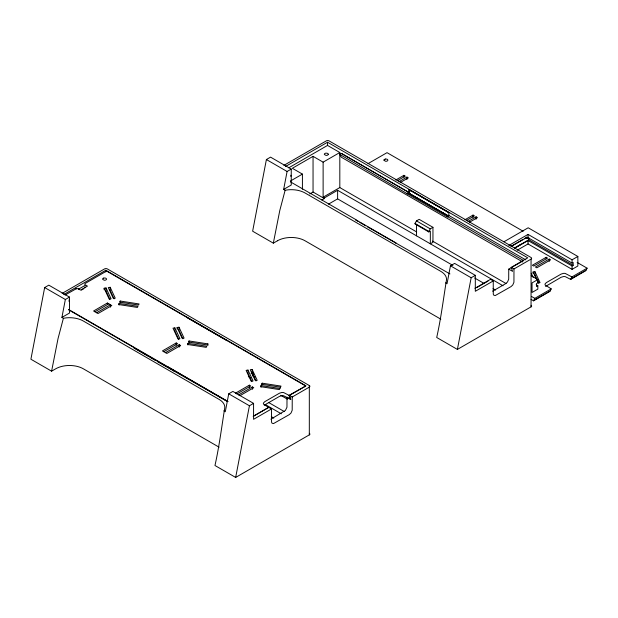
<?xml version="1.0" encoding="UTF-8"?>
<svg xmlns="http://www.w3.org/2000/svg" width="618" height="618" viewBox="0 0 618 618"><rect width="100%" height="100%" fill="white"/><g stroke="black" fill="none" stroke-linecap="round" stroke-linejoin="round"><path stroke-width="0.93" d="M61.916 317.42L69.51 313.032L69.51 297.103L65.353 299.498L61.916 317.42L63.391 318.278L66.458 317.837A19.529 11.271 0 0 1 83.314 321.005L219.089 399.39A19.529 11.271 0 0 1 224.558 409.124C221.545 427.81 219.158 446.907 214.964 465.501L235.659 477.444L309.633 434.686A1.954 1.128 0 0 0 309.317 433.326M283.654 189.402L291.248 185.014L291.248 169.085L287.092 171.48L283.654 189.402L285.13 190.259L288.197 189.819A19.529 11.271 0 0 1 305.053 192.978L440.827 271.372A19.529 11.271 0 0 1 446.296 281.105C443.284 299.792 440.897 318.888 436.702 337.482L457.397 349.425L531.372 306.667A1.954 1.128 0 0 0 531.055 305.307M408.691 193.048L408.807 189.595L410.344 190.336L408.691 193.048L448.714 216.153L408.691 193.21L407.494 193.897L339.684 154.353L341.337 153.395L408.807 192.345L410.344 190.336M69.51 297.103L48.814 285.153L44.658 287.555L30.9 359.228L51.595 371.171L55.713 368.799A19.513 11.271 0 0 1 83.314 368.791L219.089 447.185M51.595 371.171L58.038 338.579L63.391 318.278M291.248 169.085L270.553 157.134L266.397 159.537L252.638 231.209L273.334 243.152L277.451 240.781M62.124 293.403L104.558 268.907A1.954 1.128 0 0 1 107.316 268.907L309.317 385.532A1.954 1.128 0 0 1 309.317 387.123L292.237 396.988L292.198 410.252L291.016 413.017L289.278 414.632L273.558 423.554L272.075 423.245L271.549 422.179L271.511 408.954L253.573 419.305L253.573 403.376L232.886 391.426L228.73 393.82L225.292 411.743L223.847 410.839M273.334 243.152L279.776 210.56L285.13 190.259M235.659 477.444L249.425 405.771L253.573 403.376M283.863 165.385L326.296 140.881A1.954 1.128 0 0 1 329.054 140.881L531.055 257.513A1.954 1.128 0 0 1 531.055 259.104L513.975 268.961L513.937 282.233L512.755 284.998L511.016 286.613L495.296 295.535L493.813 295.226L493.28 294.16L493.249 280.935L475.312 291.287L475.312 275.35L454.624 263.407L450.468 265.802L447.03 283.724L445.586 282.82M457.397 349.425L471.163 277.752L475.312 275.35M383.987 160.039L384.01 159.923A1.97 1.136 0 0 1 384.272 159.521L385.006 159.15A1.97 1.136 0 0 1 385.524 159.035M119.096 303.438L118.586 304.527L137.443 307.44L137.945 306.35L119.096 303.438L119.096 305.029M120.209 301.043L119.699 302.132L138.556 305.045L139.058 303.956L120.209 301.043L120.209 302.635M187.926 343.361L187.424 344.45L206.273 347.362L206.775 346.273L187.926 343.361L187.926 344.952M189.038 340.966L188.536 342.055L207.385 344.968L207.895 343.878L189.038 340.966L189.038 342.557M261.661 384.272L260.549 386.667L279.406 389.587L281.02 386.103L262.163 383.183L261.661 384.272L280.518 387.192M415.018 223.43L416.478 220.896L419.159 219.351L432.955 227.316L432.955 242.295L430.337 243.809L430.337 231.062L428.815 231.943L415.018 223.971L415.018 223.43L428.815 231.395L428.815 231.943M428.815 231.395L430.275 228.861L432.955 227.316M531.063 299.39L533.566 300.835L534.809 298.363L551.217 288.884L545.184 285.029A3.963 2.287 0 0 1 545.099 283.94L546.312 282.635L561.098 274.098L563.369 273.395A3.963 2.287 0 0 1 565.246 273.442L571.928 276.934L587.1 268.173L577.135 262.418M533.566 300.835L549.981 291.356L551.217 288.884M545.532 286.428L561.098 277.281L563.369 276.586A3.963 2.287 0 0 1 565.246 276.632L570.684 279.398L571.928 276.934M570.684 279.398L585.856 270.638L587.1 268.173M84.99 286.829L84.82 287.161A1.777 1.027 0 0 0 84.805 287.378L84.82 287.47A1.754 1.012 0 0 0 84.875 287.609A2.225 1.282 0 0 0 84.967 287.756M264.241 405.223L279.46 396.401L281.723 395.698A3.963 2.287 0 0 1 283.6 395.744L290.282 399.228L289.039 395.327L305.454 386.173M408.807 192.345L407.154 193.303M514.524 248.119L521.144 244.218M133.936 348.034L134.075 347.61L68.675 309.85M358.177 221.453L355.674 220.008L355.813 219.591L290.414 181.831M157.289 361.507L227.362 401.468M173.959 371.14L174.098 370.715M367.347 226.752L449.935 273.928M395.698 243.121L395.837 242.696M63.685 294.57L105.802 270.251L306.01 385.848L289.039 395.644M285.423 166.551L327.54 142.233L527.749 257.83L511.217 267.378L512.6 271.356L508.738 269.131L508.699 279.212L507.517 281.97L505.771 283.585L492.616 291.186M65.075 295.056L76.416 288.645A2.124 1.228 0 0 1 76.647 288.598L78.162 288.753M78.548 289.178L85.153 285.361M288.722 167.833L327.54 145.423L339.815 152.515L339.815 187.571L323.121 197.204L323.121 162.155L339.815 152.515M81.375 290.097L83.855 288.66M323.121 162.155L313.048 156.339L292.345 168.289L302.418 174.106L302.418 189.262M290.367 181.066L302.418 174.106M107.393 303.021L93.588 310.993L98.007 313.542L111.812 305.57L107.393 303.021L107.393 304.62M94.971 311.789L108.776 303.824M96.624 312.747L110.429 304.774L110.429 307.169M309.734 193.944L313.048 192.028L324.365 198.563L324.365 197.922L337.613 190.274L503.037 285.786M368.034 163.631L387.03 152.661L523.152 231.248M321.878 199.993L324.365 198.563M328.506 204.141L337.613 198.88L452.909 265.446M395.79 180.016L403.909 175.327L405.284 176.122L397.165 180.811M398.826 181.769L406.945 177.08L408.32 177.876L400.201 182.565M163.809 351.712L177.605 343.739L176.23 342.944L162.426 350.916L166.845 353.465L180.641 345.493L179.259 344.697L165.462 352.669M407.494 193.897L447.517 217.003L447.169 216.408L448.83 215.45L448.83 212.7L408.807 189.595M464.937 219.753L473.048 215.072L474.431 215.867L466.312 220.549M467.973 221.507L476.084 216.818L477.467 217.621L469.348 222.302M249.355 385.168L235.558 393.133L236.933 393.929L250.738 385.964L249.355 385.168L249.355 387.556M252.391 386.922L238.594 394.887L239.969 395.682L253.774 387.718L252.391 386.922L252.391 389.309M504.025 241.731L528.181 227.779L577.853 256.462L577.853 266.018L572.059 269.363L528.042 243.956L517.196 250.22M508.846 245.477L528.042 234.392L572.059 259.807L577.853 256.462M511.001 246.296L522.643 239.575M524.311 238.618L526.806 237.173L527.084 238.239L526.806 237.173M511.279 246.458L527.084 237.335M526.806 238.084L528.181 237.281M527.084 238.239L528.042 237.683L572.059 263.098L573.164 262.457L573.164 265.331L572.059 265.972L528.042 240.556L514.694 248.266M514.516 248.042L528.869 239.761L573.164 265.331M268.336 407.602L253.164 416.362L268.753 407.362L271.511 408.954M474.902 288.343L490.491 279.344L493.249 280.935M476.648 287.656L488.004 281.097M508.738 269.131L523.608 260.541L447.169 216.408M546.181 257.289L532.384 265.253L533.759 266.057L547.563 258.085L546.181 257.289L546.181 258.88M270.877 419.205L285.377 410.483L286.961 407.231L286.999 397.15L290.862 399.375L289.479 395.396L292.237 396.988M549.217 259.042L535.412 267.007L536.795 267.803L550.599 259.838L549.217 259.042L549.217 261.429M537.838 285.725L536.455 286.528L536.455 283.654L537.838 282.851L537.838 279.56L532.044 282.905L532.044 292.469L537.838 289.124L537.838 285.725L536.177 284.767M533.566 300.51L549.981 291.039M570.684 279.081L585.856 270.321M76.014 288.76L76.323 288.668M76.091 288.73L76.269 288.676M103.476 278.162L103.639 278.108A1.985 1.143 0 0 1 104.195 277.984L105.307 278.061A2.032 1.174 0 0 1 105.802 278.231L106.072 278.386A2.032 1.174 0 0 1 106.366 278.672L106.481 279.321A1.97 1.136 0 0 1 106.188 279.73L105.647 280.039A1.97 1.136 0 0 1 104.936 280.217L104.751 280.224A1.893 1.097 0 0 1 104.179 280.209L102.642 279.321A1.893 1.097 0 0 1 102.619 278.988L102.642 278.88A1.985 1.143 0 0 1 102.936 278.471A1.893 1.097 0 0 1 103.461 278.185M110.189 287.293L108.304 287.586L113.357 298.471L115.242 298.177L110.189 287.293L110.189 290.483L114.075 298.849M104.156 288.227L106.041 287.934L111.093 298.818L109.208 299.112L104.156 288.227L104.156 289.819M533.095 273.604L533.095 272.013L534.979 271.719L540.032 282.604L538.147 282.897L537.366 281.221M177.142 327.509L179.027 327.216L184.079 338.1L182.194 338.394L177.142 327.509L177.142 329.1M174.879 327.857L172.994 328.15L178.046 339.035L179.931 338.741L174.879 327.857L174.879 331.047L178.764 339.413M252.152 369.433L250.267 369.726L255.319 380.611L257.204 380.317L252.152 369.433L252.152 372.623L256.037 380.997M248.003 370.074L246.119 370.367L251.171 381.252L253.056 380.958L248.003 370.074L248.003 373.264L251.889 381.638M385.547 159.042L386.675 159.104A2.032 1.174 0 0 1 387.015 159.212A1.9 1.097 0 0 1 387.556 159.521A2.032 1.174 0 0 1 387.733 159.714L387.849 160.371A1.97 1.136 0 0 1 387.556 160.773L387.015 161.089A1.985 1.143 0 0 1 386.312 161.252L386.126 161.267A1.893 1.097 0 0 1 385.547 161.252L384.017 160.363A1.893 1.097 0 0 1 384.041 160.07M279.908 388.498L261.059 385.578L261.059 387.169M411.179 190.815L448.699 212.484M448.83 215.45L525.818 259.9M448.714 216.315L408.691 193.21L408.691 192.414L341.337 153.395M522.758 261.962L341.337 157.219L339.684 154.353M531.194 275.728L537.838 279.56M511.217 267.378L513.975 268.961M416.478 220.896L430.275 228.861M531.48 296.447L534.809 298.363M339.815 187.571L416.671 231.935M432.546 241.105L506.057 283.546M474.632 277.992L483.824 283.291M493.017 288.598L495.52 290.051M266.397 159.537L287.092 171.48M450.468 265.802L471.163 277.752M323.121 197.204L324.365 197.922M355.674 219.668L395.698 242.774M359.846 222.418L365.686 225.786M440.827 319.166L305.045 240.781A19.513 11.271 0 0 0 277.451 240.781M305.454 385.848L106.628 271.063L85.168 283.469A2.101 1.213 0 0 0 85.014 283.608L84.828 283.948A1.73 0.997 0 0 0 84.805 284.195L84.844 284.342A1.978 1.143 0 0 0 84.913 284.496L84.967 284.574A2.086 1.205 0 0 0 85.129 284.751L87.455 286.111L80.549 290.105L78.339 288.83M187.069 317.613L227.092 340.719M251.657 372.368L253.318 373.326M251.124 373.334L253.635 374.778M289.039 395.327L283.6 392.561A3.963 2.287 0 0 0 281.723 392.507L279.46 393.21L264.666 401.746L263.453 403.06A3.963 2.287 0 0 0 263.538 404.141L268.336 407.285M252.492 375.721L254.979 377.158M248.336 376.609L250.831 378.054M280.726 395.311L287.37 399.151M268.444 402.403L284.319 411.565M265.423 404.635L281.298 413.805M271.279 416.617L273.782 418.069M44.658 287.555L65.353 299.498M228.73 393.82L249.425 405.771M68.544 309.456L228.119 401.584M133.936 347.687L173.959 370.792M134.77 348.513L148.111 356.215M149.78 357.181L155.62 360.549M168.026 366.891L227.285 401.329M68.922 299.993L69.216 300.394A1.893 1.097 0 0 1 69.247 300.727L69.216 300.835A1.985 1.143 0 0 1 68.922 301.244M290.761 175.249L290.954 175.566A1.893 1.097 0 0 1 290.985 175.891L290.954 176.006A1.985 1.143 0 0 1 290.761 176.315M538.865 283.283L534.979 274.91L534.979 271.719M533.095 272.013L536.2 278.71M531.217 273.202L533.164 277.389M182.913 338.772L179.027 330.398L179.027 327.216M109.927 299.491L106.041 291.124L106.041 287.934M404.458 176.918L403.909 175.327L403.909 176.918M179.815 346.289L179.259 344.697L179.259 347.092M572.059 259.807L572.059 263.098M572.059 265.972L572.059 269.363M531.055 259.104L531.055 306.899M528.869 237.845L528.869 239.761M528.042 234.392L528.042 237.683M528.042 240.556L528.042 243.956M476.084 216.818L476.084 219.212M473.048 215.072L473.048 217.459M416.54 224.913L416.54 235.844M406.945 177.08L406.945 179.467M337.613 190.274L337.613 198.88M327.54 142.233L327.54 145.423M313.048 156.339L313.048 192.028M309.317 385.532L309.317 434.917M262.163 383.183L262.163 384.775M207.895 343.878L207.895 345.47M176.23 342.944L176.23 345.338M105.802 270.251L105.802 271.85M328.251 154.268L328.22 154.492A1.993 1.151 0 0 1 328.027 154.801L327.385 155.211A1.993 1.151 0 0 1 326.659 155.388L326.489 155.388A1.893 1.097 0 0 1 325.918 155.373L324.38 154.485A1.893 1.097 0 0 1 324.357 154.16L324.38 154.044A1.985 1.143 0 0 1 324.674 153.643A1.893 1.097 0 0 1 325.199 153.357A1.985 1.143 0 0 1 325.933 153.148L327.046 153.225A2.032 1.174 0 0 1 327.54 153.395L327.81 153.558A2.032 1.174 0 0 1 328.135 153.859L328.251 154.268M76.161 288.714L76.215 288.691"/></g></svg>
